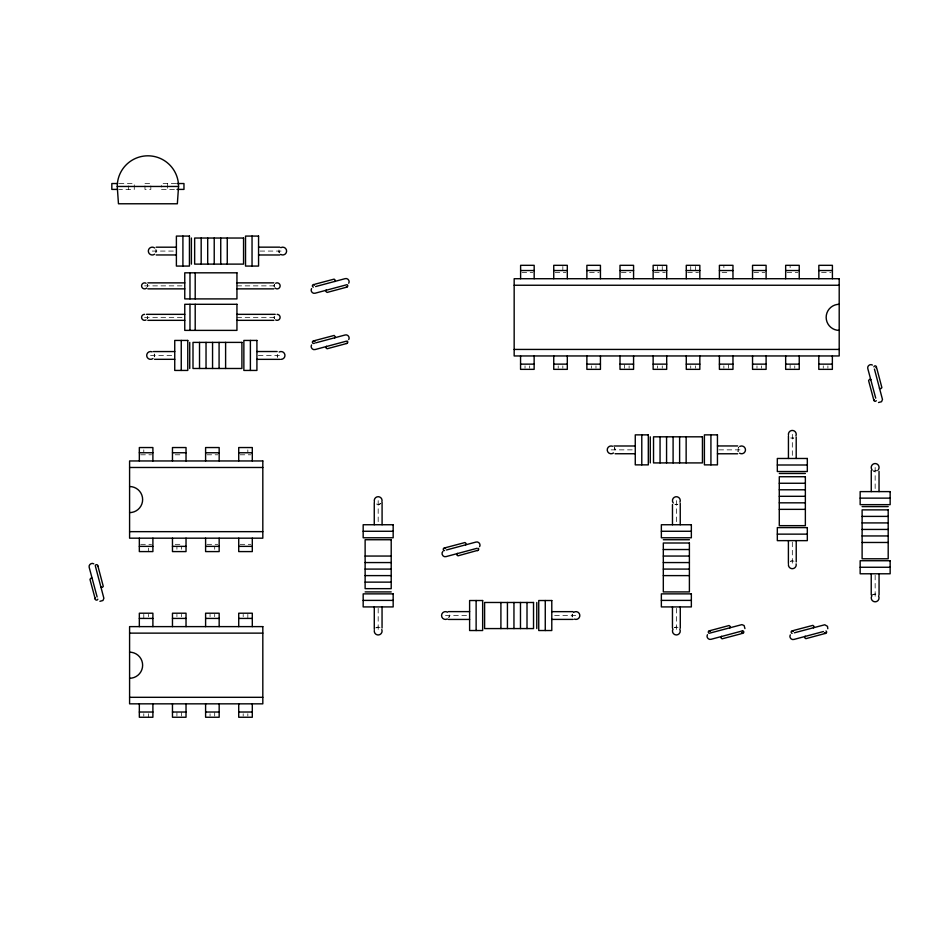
<?xml version="1.0" encoding="UTF-8"?>
<svg xmlns="http://www.w3.org/2000/svg" width="937" height="937" viewBox="0 0 937 937"><rect width="100%" height="100%" fill="white"/><g stroke="black" fill="none" stroke-linecap="round" stroke-linejoin="round"><path stroke-width="0.7" stroke-dasharray="4.68 3.51" d="M154.511 354.947L154.511 354.947A3.912 3.912 0 0 0 154.218 353.952L154.476 355.966A3.912 3.912 0 0 1 154.207 356.95L154.476 355.966M615.047 449.373L614.25 447.499A3.912 3.912 0 0 1 615.023 449.373L614.742 451.376A3.912 3.912 0 0 0 615.012 450.392M156.139 251.596A3.912 3.912 0 0 1 155.87 252.58L156.139 250.577A3.912 3.912 0 0 0 155.882 249.593L156.139 250.577M572.038 616.019A3.912 3.912 0 0 0 572.296 617.014L572.308 614.016A3.912 3.912 0 0 0 572.038 615M738.239 447.827L738.145 451.739A3.912 3.912 0 0 1 738.239 447.827L738.883 447.031M676.854 504.493L677.838 504.223A3.912 3.912 0 0 1 676.854 504.493L674.851 504.223A3.912 3.912 0 0 0 675.835 504.481M119.198 183.535L134.272 183.535L134.272 189.403L119.198 189.403M144.966 183.535L150.834 183.535M175.957 183.535L161.527 183.535L161.527 187.049M161.527 189.403L175.957 189.403M152.262 251.069L174.95 251.069M260.017 251.069L282.705 251.069M521.968 272.573L532.825 272.573M555.102 272.573L565.948 272.573M589.584 272.573L599.083 272.573M621.36 272.573L630.859 272.573M654.494 272.573L665.352 272.573M687.629 272.573L698.475 272.573M722.111 272.573L730.251 272.573M753.887 272.573L764.744 272.573M787.021 272.573L797.879 272.573M821.562 272.573L831.049 272.573M144.591 285.867L184.765 285.867M236.944 285.867L277.118 285.867M144.591 317.338L184.765 317.338M236.944 317.338L277.118 317.338M150.599 355.439L173.286 355.439M258.354 355.439L281.041 355.439M611.135 449.865L633.822 449.865M718.89 449.865L741.577 449.865M140.691 454.796L151.536 454.796M175.172 454.796L183.312 454.796M206.948 454.796L217.806 454.796M240.083 454.796L250.94 454.796M140.691 544.327L151.536 544.327M175.172 544.327L183.312 544.327M206.948 544.327L217.806 544.327M240.083 544.327L250.94 544.327M445.473 615.527L466.72 615.527M554.669 615.527L575.915 615.527M792.315 438.258L793.803 437.966A3.912 3.912 0 0 1 792.819 438.223L790.805 437.954A3.912 3.912 0 0 0 791.8 438.223M873.635 471.088L877.524 470.585A3.912 3.912 0 0 1 875.65 471.358L875.146 471.393M378.173 627.134L375.796 627.931A3.912 3.912 0 0 1 377.67 627.169L380.563 627.954A3.912 3.912 0 0 0 378.689 627.169M875.146 467.481L875.146 490.168M875.146 575.224L875.146 597.911M827.898 365.875L827.898 368.194M823.26 365.875L823.26 368.194M794.775 365.875L794.775 368.194M792.315 434.346L792.315 457.033M792.315 542.101L792.315 564.788M790.125 265.323L790.125 267.642M790.125 364.716L790.125 368.194M761.64 365.875L761.64 368.194M756.991 365.875L756.991 368.194M728.506 364.716L728.506 368.194M723.868 265.323L723.868 267.642M723.868 365.875L723.868 368.194M695.371 266.483L695.371 269.961M695.371 365.875L695.371 368.194M690.733 266.483L690.733 269.961M690.733 365.875L690.733 368.194M676.362 500.604L676.362 523.291M676.362 608.359L676.362 631.046M662.248 266.483L662.248 269.961M662.248 365.875L662.248 368.194M657.598 266.483L657.598 269.961M657.598 365.875L657.598 368.194M629.114 365.875L629.114 368.194M624.464 364.716L624.464 368.194M595.979 365.875L595.979 368.194M591.341 365.875L591.341 368.194M562.844 266.483L562.844 269.961M562.844 365.875L562.844 368.194M558.206 365.875L558.206 368.194M529.674 365.875L529.674 368.194M525.025 365.875L525.025 368.194M378.173 500.604L378.173 523.291M378.173 608.359L378.173 631.046M247.836 449.865L247.836 452.184M247.836 614.367L247.836 617.846M247.836 713.76L247.836 716.079M243.187 614.367L243.187 616.687M243.187 713.76L243.187 716.079M214.702 546.939L214.702 549.258M214.702 614.367L214.702 616.687M214.702 712.6L214.702 716.079M210.052 614.367L210.052 616.687M210.052 713.76L210.052 716.079M181.567 546.939L181.567 549.258M181.567 614.367L181.567 616.687M181.567 712.6L181.567 716.079M176.929 546.939L176.929 549.258M176.929 614.367L176.929 616.687M176.929 712.6L176.929 716.079M167.407 183.535L167.407 189.403M150.834 185.877L150.834 189.403L144.966 189.403L144.966 185.877M148.433 548.098L148.433 551.588M148.433 614.367L148.433 616.687M148.433 713.76L148.433 717.25M143.794 449.865L143.794 452.184M143.794 614.367L143.794 617.846M143.794 713.76L143.794 716.079M128.404 185.877L128.404 189.403M874.619 471.358A3.912 3.912 0 0 1 872.757 470.573M147.589 285.867L147.484 286.64A2.998 2.998 0 0 0 147.191 284.368L147.589 285.867M147.589 317.338L147.191 318.838A2.998 2.998 0 0 0 147.484 316.565L147.589 317.338M274.213 285.082L274.213 286.64A2.998 2.998 0 0 1 274.518 284.368L274.213 285.082M274.213 316.565L274.518 318.838A2.998 2.998 0 0 1 274.213 316.565M278.945 249.968L279.261 252.943A3.912 3.912 0 0 1 279.367 249.031L278.945 249.968M277.293 354.327L277.61 357.313A3.912 3.912 0 0 1 277.703 353.401L277.293 354.327M449.385 615.632L448.811 617.565A3.912 3.912 0 0 0 448.917 613.653L449.385 615.632M380.867 503.45L378.372 504.516L376.124 503.942A3.912 3.912 0 0 0 380.867 503.45M873.284 594.48L872.452 595.077A3.912 3.912 0 0 1 877.196 594.585L873.284 594.48M791.402 560.982L790.453 561.345A3.912 3.912 0 0 1 794.365 561.45L791.402 560.982M675.448 627.24L674.488 627.614A3.912 3.912 0 0 1 678.4 627.708L675.448 627.24"/><path stroke-width="1.41" d="M178.557 186.463L177.351 203.774L118.46 203.774L117.254 186.463A30.652 30.652 0 0 1 147.905 155.811A30.652 30.652 0 0 1 178.557 186.463L117.254 186.463M95.293 598.497L95.281 599.153L89.964 579.347L90.994 578.117L92.388 578.457M744.938 628.586L744.119 625.541L741.893 624.628L709.906 633.084M827.804 628.727L827.488 626.338L824.759 624.768L794.353 632.803M97.776 566.381L97.846 565.96A1.3 0.984 -8 0 1 97.682 566.463M873.916 399.794L873.893 399.701A1.3 1.3 0 0 0 876.282 400.685M311.564 288.608C310.124 290.88 312.536 294.019 315.101 293.222L346.28 284.871M311.564 344.933C310.124 347.205 312.536 350.344 315.101 349.548L346.28 341.197M348.728 283.255C350.169 280.983 347.756 277.844 345.191 278.64L315.593 286.57M348.728 339.581C350.169 337.308 347.756 334.169 345.191 334.966L315.593 342.895M479.603 546.658C481.044 544.385 478.631 541.246 476.055 542.043L446.469 549.972M707.447 634.7C706.018 636.973 708.419 640.112 710.996 639.315L742.163 630.964M790.324 634.841C788.884 637.113 791.285 640.252 793.862 639.456L823.447 631.526M442.932 551.354C440.648 553.439 443.025 557.562 445.977 556.625L477.144 548.274M334.919 281.522L335.177 280.093L334.158 279.121L314.891 284.216M326.181 290.025L325.853 291.419L327.083 292.438L346.889 287.12M334.708 337.976L335.247 336.746L334.158 335.446L314.891 340.541M465.572 545.053L466.052 543.483L465.033 542.523L445.754 547.618M721.478 636.305L720.998 637.863L722.029 638.835L741.296 633.74M813.457 627.884L813.937 626.314L812.918 625.354L793.639 630.449M326.404 346.245L325.853 347.744L327.083 348.763L346.889 343.446M457.279 553.322L456.717 554.821L457.947 555.84L477.191 550.499A1.3 1.3 0 0 0 478.362 548.344M729.782 628.036L730.333 626.537L729.103 625.518L709.297 630.835M805.164 636.153L804.614 637.652L805.832 638.671L825.649 633.353M314.34 343.317L313.708 343.492M477.765 550.523L477.097 550.523M117.699 183.535L111.831 183.535L111.831 189.403L117.699 189.403M177.034 183.535L183.968 183.535L183.968 189.403L177.034 189.403M156.139 247.192L176.39 247.192M258.565 247.157L279.823 247.157M156.21 254.958L176.39 254.958M258.565 254.981L279.776 254.981M520.609 270.535L534.172 270.535M553.744 270.535L567.307 270.535M586.878 270.535L600.441 270.535M620.001 270.535L633.576 270.535M653.136 270.535L666.699 270.535M686.271 270.535L699.834 270.535M719.405 270.535L732.968 270.535M752.54 270.535L766.103 270.535M785.663 270.535L799.238 270.535M818.844 270.535L832.407 270.535M147.847 282.869L184.765 282.869M236.944 282.869L273.85 282.869M514.167 285.246L839.201 285.246M147.847 288.865L184.765 288.865M236.944 288.865L273.85 288.865M146.5 314.34L184.765 314.34M236.944 314.34L275.209 314.34M147.847 320.337L184.765 320.337M236.944 320.337L273.85 320.337M514.167 349.431L839.201 349.431M153.375 351.562L174.739 351.562M256.914 351.527L277.141 351.527M154.546 359.316L174.739 359.316M256.914 359.351L279.823 359.351M520.562 364.142L534.137 364.142M553.744 364.142L567.307 364.142M586.878 364.142L600.441 364.142M620.001 364.142L633.576 364.142M653.136 364.142L666.699 364.142M686.271 364.142L699.834 364.142M719.405 364.142L732.968 364.142M752.54 364.142L766.103 364.142M785.663 364.142L799.238 364.142M818.797 364.142L832.361 364.142M613.911 445.989L635.263 445.989M717.449 445.953L737.677 445.953M139.332 452.758L152.895 452.758M172.467 452.758L186.03 452.758M205.601 452.758L219.164 452.758M238.724 452.758L252.299 452.758M615.082 453.742L635.263 453.742M717.449 453.777L737.653 453.777M777.323 464.998L807.319 464.998M129.587 467.481L262.817 467.481M779.279 473.478L805.363 473.478M779.279 483.258L805.363 483.258M779.279 489.782L805.363 489.782M779.279 496.305L805.363 496.305M860.154 498.133L890.15 498.133M779.279 502.829L805.363 502.829M862.11 506.612L888.194 506.612M779.279 509.353L805.363 509.353M862.11 516.392L888.194 516.392M862.11 522.916L888.194 522.916M862.11 529.44L888.194 529.44M363.169 531.267L393.165 531.267M661.358 531.267L691.354 531.267M129.587 531.654L262.817 531.654M777.323 534.137L807.319 534.137M862.11 535.952L888.194 535.952M663.314 539.735L689.398 539.735M862.11 542.476L888.194 542.476M139.332 546.365L152.895 546.365M172.467 546.365L186.03 546.365M205.601 546.365L219.164 546.365M238.724 546.365L252.299 546.365M663.314 549.527L689.398 549.527M365.125 556.051L391.209 556.051M663.314 556.051L689.398 556.051M365.125 562.563L391.209 562.563M663.314 562.563L689.398 562.563M860.154 567.26L890.15 567.26M365.125 569.087L391.209 569.087M663.314 569.087L689.398 569.087M365.125 575.611L391.209 575.611M663.314 575.611L689.398 575.611M365.125 582.135L391.209 582.135M365.125 591.915L391.209 591.915M363.169 600.394L393.165 600.394M661.358 600.394L691.354 600.394M448.401 611.615L469.613 611.615M551.788 611.65L572.882 611.65M139.332 618.42L152.895 618.42M172.467 618.42L186.03 618.42M205.601 618.42L219.164 618.42M238.724 618.42L252.299 618.42M448.354 619.439L469.613 619.439M551.788 619.404L573.151 619.404M129.587 633.131L262.817 633.131M129.587 697.315L262.817 697.315M139.332 712.026L152.895 712.026M172.467 712.026L186.03 712.026M205.601 712.026L219.164 712.026M238.724 712.026L252.299 712.026M346.221 287.12L346.327 287.097A1.3 1.3 0 0 0 347.217 284.731M878.508 402.523L881.553 401.704L882.478 399.478L874.444 369.073M346.221 343.446L346.327 343.422A1.3 1.3 0 0 0 347.217 341.056M824.982 633.353L825.075 633.33A1.3 0.984 75 0 1 824.607 632.955M99.908 601.308L102.953 600.5L103.878 598.274L95.422 566.276M872.406 365.032C870.133 363.603 866.994 366.004 867.791 368.581L875.72 398.166M314.34 341.056L313.696 340.881A1.3 0.984 82 0 1 314.586 341.536M793.1 630.964L792.444 630.788A1.3 0.984 82 0 1 793.17 631.175M741.835 633.225L742.491 633.4A1.3 0.984 82 0 1 741.776 633.014M445.216 548.133L444.466 547.969A1.3 0.984 82 0 1 445.45 548.613M93.805 563.828C91.521 562.387 88.383 564.8 89.191 567.377L97.12 596.963M870.988 379.661L869.595 379.321L868.576 380.551L873.87 400.322M879.363 388.176L880.921 388.656L881.893 387.637L876.798 368.358M100.763 586.972L102.32 587.44L103.281 586.421L98.198 567.154M879.035 471.358L879.035 491.609M879.058 573.784L879.058 595.042M871.269 470.503L871.269 491.609M871.234 573.784L871.234 594.995M832.407 278.722L832.407 265.323L818.844 265.323L818.844 278.722M832.361 355.955L832.361 369.354L818.797 369.354L818.797 355.955M799.238 278.722L799.238 265.323L785.663 265.323L785.663 278.722M799.238 355.955L799.238 369.354L785.663 369.354L785.663 355.955M796.204 437.11L796.204 458.474M796.227 540.649L796.227 561.907M788.439 435.846L788.439 458.474M788.404 540.649L788.404 563.57M766.103 278.722L766.103 265.323L752.54 265.323L752.54 278.722M766.103 355.955L766.103 369.354L752.54 369.354L752.54 355.955M732.968 278.722L732.968 265.323L719.405 265.323L719.405 278.722M732.968 355.955L732.968 369.354L719.405 369.354L719.405 355.955M710.925 434.862L710.925 464.869M699.834 278.722L699.834 265.323L686.271 265.323L686.271 278.722M699.834 355.955L699.834 369.354L686.271 369.354L686.271 355.955M686.142 436.818L686.142 462.913M680.239 503.38L680.239 524.743M680.274 606.918L680.274 628.177M679.618 436.818L679.618 462.913M673.094 436.818L673.094 462.913M672.473 504.551L672.473 524.743M672.45 606.918L672.45 628.118M666.699 278.722L666.699 265.323L653.136 265.323L653.136 278.722M666.699 355.955L666.699 369.354L653.136 369.354L653.136 355.955M666.57 436.818L666.57 462.913M660.058 436.818L660.058 462.913M650.266 436.818L650.266 462.913M641.786 434.862L641.786 464.869M633.576 278.722L633.576 265.323L620.001 265.323L620.001 278.722M633.576 355.955L633.576 369.354L620.001 369.354L620.001 355.955M600.441 278.722L600.441 265.323L586.878 265.323L586.878 278.722M600.441 355.955L600.441 369.354L586.878 369.354L586.878 355.955M567.307 278.722L567.307 265.323L553.744 265.323L553.744 278.722M567.307 355.955L567.307 369.354L553.744 369.354L553.744 355.955M545.264 600.523L545.264 630.531M536.784 602.479L536.784 628.575M534.172 278.722L534.172 265.323L520.609 265.323L520.609 278.722M534.137 355.955L534.137 369.354L520.562 369.354L520.562 355.955M527.004 602.479L527.004 628.575M520.48 602.479L520.48 628.575M513.956 602.479L513.956 628.575M507.432 602.479L507.432 628.575M500.908 602.479L500.908 628.575M476.125 600.523L476.125 630.531M382.085 502.619L382.085 524.743M382.05 606.918L382.05 628.024M374.261 502.513L374.261 524.743M374.285 606.918L374.285 629.348M252.299 460.957L252.299 447.546L238.724 447.546L238.724 460.957M252.299 538.178L252.299 551.588L238.724 551.588L238.724 538.178M252.299 626.619L252.299 613.208L238.724 613.208L238.724 626.619M252.299 703.839L252.299 717.25L238.724 717.25L238.724 703.839M252.041 236.077L252.041 266.073M250.39 340.436L250.39 370.443M227.258 238.033L227.258 264.117M225.606 342.392L225.606 368.487M220.745 238.033L220.745 264.117M219.164 460.957L219.164 447.546L205.601 447.546L205.601 460.957M219.164 538.178L219.164 551.588L205.601 551.588L205.601 538.178M219.164 626.619L219.164 613.208L205.601 613.208L205.601 626.619M219.164 703.839L219.164 717.25L205.601 717.25L205.601 703.839M219.082 342.392L219.082 368.487M214.222 238.033L214.222 264.117M212.558 342.392L212.558 368.487M207.698 238.033L207.698 264.117M206.035 342.392L206.035 368.487M201.174 238.033L201.174 264.117M199.522 342.392L199.522 368.487M195.201 272.819L195.201 298.903M195.201 304.291L195.201 330.386M191.394 238.033L191.394 264.117M189.977 272.819L189.977 298.903M189.977 304.291L189.977 330.386M189.731 342.392L189.731 368.487M186.03 460.957L186.03 447.546L172.467 447.546L172.467 460.957M186.03 538.178L186.03 551.588L172.467 551.588L172.467 538.178M186.03 626.619L186.03 613.208L172.467 613.208L172.467 626.619M186.03 703.839L186.03 717.25L172.467 717.25L172.467 703.839M182.914 236.077L182.914 266.073M181.251 340.436L181.251 370.443M152.895 460.957L152.895 447.546L139.332 447.546L139.332 460.957M152.895 538.178L152.895 551.588L139.332 551.588L139.332 538.178M152.895 626.619L152.895 613.208L139.332 613.208L139.332 626.619M152.895 703.839L152.895 717.25L139.332 717.25L139.332 703.839M154.628 254.185A3.912 3.912 0 0 1 149.37 253.704A3.912 3.912 0 0 1 149.381 248.422A3.912 3.912 0 0 1 154.652 247.977M280.831 247.637A3.912 3.912 0 0 1 286.617 251.175A3.912 3.912 0 0 1 280.655 254.407M152.977 358.555A3.912 3.912 0 0 1 146.722 355.943A3.912 3.912 0 0 1 152.11 351.832M279.179 352.007A3.912 3.912 0 0 1 284.848 354.526A3.912 3.912 0 0 1 280.936 359.351M573.549 612.411A3.912 3.912 0 0 1 579.804 615.035A3.912 3.912 0 0 1 574.404 619.134M447.347 618.97A3.912 3.912 0 0 1 441.561 615.422A3.912 3.912 0 0 1 447.523 612.189M381.792 629.559A3.912 3.912 0 0 1 378.665 634.935A3.912 3.912 0 0 1 374.296 630.519M374.367 501.518A3.912 3.912 0 0 1 378.267 496.692A3.912 3.912 0 0 1 381.921 501.717M673.246 502.982A3.912 3.912 0 0 1 675.858 496.727A3.912 3.912 0 0 1 679.969 502.115M679.793 629.184A3.912 3.912 0 0 1 676.256 634.958A3.912 3.912 0 0 1 673.024 629.008M613.512 452.981A3.912 3.912 0 0 1 607.258 450.369A3.912 3.912 0 0 1 612.646 446.258M739.715 446.434A3.912 3.912 0 0 1 745.489 449.971A3.912 3.912 0 0 1 739.539 453.203M872.031 469.847A3.912 3.912 0 0 1 872.511 464.576A3.912 3.912 0 0 1 877.805 464.6A3.912 3.912 0 0 1 878.25 469.87M878.59 596.049A3.912 3.912 0 0 1 875.053 601.823A3.912 3.912 0 0 1 871.808 595.873M788.439 434.838A3.912 3.912 0 0 1 792.843 430.47A3.912 3.912 0 0 1 795.935 435.857M796.122 563.875A3.912 3.912 0 0 1 792.725 568.677A3.912 3.912 0 0 1 788.404 564.683M129.587 652.175A13.048 13.048 0 0 1 142.635 665.223A13.048 13.048 0 0 1 129.587 678.271M129.587 486.526A13.048 13.048 0 0 1 142.635 499.562A13.048 13.048 0 0 1 129.587 512.609M839.201 330.386A13.048 13.048 0 0 1 826.165 317.338A13.048 13.048 0 0 1 839.201 304.291M146.09 319.939A2.998 2.998 0 0 1 141.686 318.111A2.998 2.998 0 0 1 144.591 314.34M277.118 314.34A2.998 2.998 0 0 1 280.011 318.111A2.998 2.998 0 0 1 275.619 319.939M146.711 287.987A2.998 2.998 0 0 1 142.658 288.163A2.998 2.998 0 0 1 142.131 284.145A2.998 2.998 0 0 1 146.09 283.267M275.619 283.267A2.998 2.998 0 0 1 279.577 284.145A2.998 2.998 0 0 1 279.05 288.163A2.998 2.998 0 0 1 274.998 287.987M313.356 343.446A1.3 1.3 0 0 1 312.653 341.396A1.3 1.3 0 0 1 314.82 341.536M313.356 287.12A1.3 1.3 0 0 1 312.489 285.363A1.3 1.3 0 0 1 314.34 284.731L313.696 284.555A1.3 0.984 82 0 1 314.41 284.942M873.893 366.824A1.3 1.3 0 0 1 875.65 365.957A1.3 1.3 0 0 1 876.282 367.819L876.446 367.163A1.3 0.984 -8 0 1 876.282 367.667M95.293 565.62A1.3 1.3 0 0 1 96.886 564.695A1.3 1.3 0 0 1 97.811 566.299M97.811 599.165A1.3 1.3 0 0 1 96.042 600.031A1.3 1.3 0 0 1 95.422 598.181M444.56 550.569A1.3 1.3 0 0 1 443.353 548.766A1.3 1.3 0 0 1 445.485 548.344M792.116 633.353A1.3 1.3 0 0 1 791.32 631.444A1.3 1.3 0 0 1 793.37 631.175M825.977 630.964A1.3 1.3 0 0 1 826.352 632.885A1.3 1.3 0 0 1 824.396 633.014M742.491 630.788A1.3 1.3 0 0 1 743.697 632.592A1.3 1.3 0 0 1 741.565 633.014M708.969 633.225A1.3 1.3 0 0 1 708.583 631.304A1.3 1.3 0 0 1 710.539 631.175M189.438 236.077L176.39 236.077L176.39 266.073L189.438 266.073L189.438 236.077M258.565 236.077L245.529 236.077L245.529 266.073L258.565 266.073L258.565 236.077M243.561 238.033L194.65 238.033L194.65 264.117L243.561 264.117L243.561 238.033M236.944 272.819L184.765 272.819L184.765 298.903L236.944 298.903L236.944 272.819M839.201 278.722L514.167 278.722L514.167 355.955L839.201 355.955L839.201 278.722M236.944 304.291L184.765 304.291L184.765 330.386L236.944 330.386L236.944 304.291M187.775 340.436L174.739 340.436L174.739 370.443L187.775 370.443L187.775 340.436M256.914 340.436L243.866 340.436L243.866 370.443L256.914 370.443L256.914 340.436M241.91 342.392L192.999 342.392L192.999 368.487L241.91 368.487L241.91 342.392M648.31 434.862L635.263 434.862L635.263 464.869L648.31 464.869L648.31 434.862M717.449 434.862L704.401 434.862L704.401 464.869L717.449 464.869L717.449 434.862M702.445 436.818L653.534 436.818L653.534 462.913L702.445 462.913L702.445 436.818M807.319 458.474L777.323 458.474L777.323 471.522L807.319 471.522L807.319 458.474M262.817 460.957L129.587 460.957L129.587 538.178L262.817 538.178L262.817 460.957M805.363 476.734L779.279 476.734L779.279 525.657L805.363 525.657L805.363 476.734M890.15 491.609L860.154 491.609L860.154 504.656L890.15 504.656L890.15 491.609M888.194 509.869L862.11 509.869L862.11 558.78L888.194 558.78L888.194 509.869M393.165 524.743L363.169 524.743L363.169 537.779L393.165 537.779L393.165 524.743M691.354 524.743L661.358 524.743L661.358 537.779L691.354 537.779L691.354 524.743M807.319 527.613L777.323 527.613L777.323 540.649L807.319 540.649L807.319 527.613M391.209 539.735L365.125 539.735L365.125 588.659L391.209 588.659L391.209 539.735M689.398 543.003L663.314 543.003L663.314 591.915L689.398 591.915L689.398 543.003M890.15 560.736L860.154 560.736L860.154 573.784L890.15 573.784L890.15 560.736M393.165 593.871L363.169 593.871L363.169 606.918L393.165 606.918L393.165 593.871M691.354 593.871L661.358 593.871L661.358 606.918L691.354 606.918L691.354 593.871M482.649 600.523L469.613 600.523L469.613 630.531L482.649 630.531L482.649 600.523M551.788 600.523L538.74 600.523L538.74 630.531L551.788 630.531L551.788 600.523M533.528 602.479L484.605 602.479L484.605 628.575L533.528 628.575L533.528 602.479M262.817 626.619L129.587 626.619L129.587 703.839L262.817 703.839L262.817 626.619"/></g></svg>
